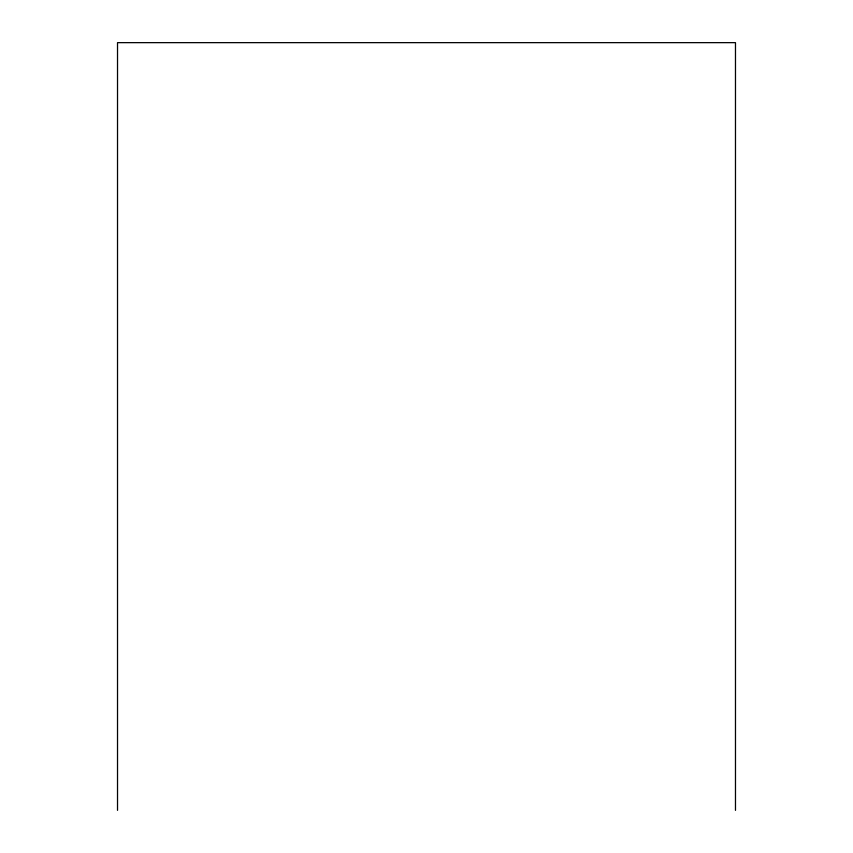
<?xml version="1.0" encoding="UTF-8"?>
<svg xmlns="http://www.w3.org/2000/svg" width="853" height="853" viewBox="0 0 853 853"><rect width="100%" height="100%" fill="white"/><g stroke="black" fill="none" stroke-linecap="round" stroke-linejoin="round"><path stroke-width="1.28" d="M735.478 810.35L735.478 42.65L117.522 42.65L117.522 810.35"/></g></svg>
